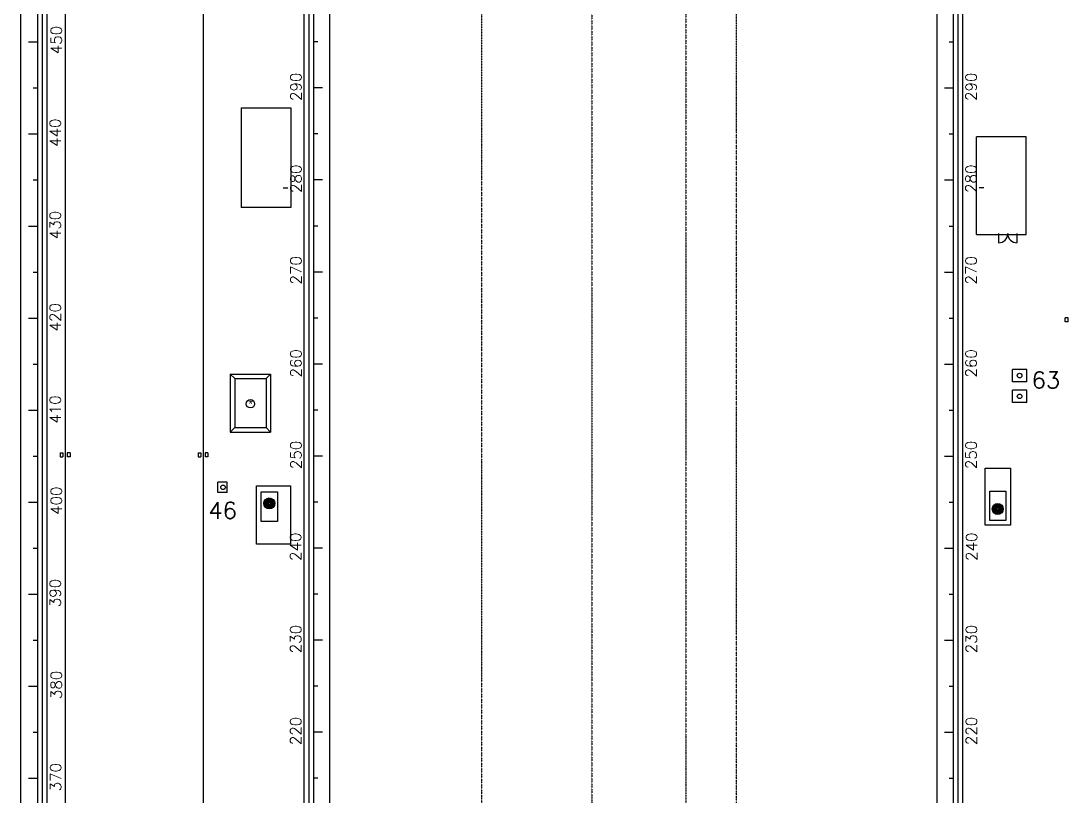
# Model space of a CAD drawing. Header units: inches. Extents: x 2621776591 to 2623670951, y 363331607 to 364354604.
# Drawn here: x 2622778544 to 2622892386, y 363969660 to 364053893 of the extents above; entities that cross this region are included whole.
import ezdxf
from ezdxf.enums import TextEntityAlignment as Align

# ---------------------------------------------------------------- set-up
doc = ezdxf.new("R2010")
doc.units = ezdxf.units.IN
doc.header["$MEASUREMENT"] = 0
for name, pattern in [('BORDERX2', [3.5, 1, -0.5, 1, -0.5, 0, -0.5]), ('CENTER', [2, 1.25, -0.25, 0.25, -0.25]), ('HIDDEN', [0.375, 0.25, -0.125])]:
    doc.linetypes.add(name, pattern=pattern)
for name, color, linetype in [('ANCHOR POINT', 7, 'Continuous'), ('BLDG', 3, 'Continuous'), ('BOLLARD', 1, 'Continuous'), ('Bollard Nos.', 7, 'Continuous'), ('BOLLARD1', 1, 'Continuous'), ('CAPSTAN', 1, 'Continuous'), ('DIM', 8, 'Continuous'), ('Dock CH Text', 8, 'Continuous'), ('Dock Chainage', 8, 'Continuous'), ('LTOWER', 2, 'Continuous'), ('PIER', 7, 'Continuous'), ('TEXT2', 1, 'Continuous')]:
    doc.layers.add(name, color=color, linetype=linetype)
doc.layers.add('CRANE', color=7, linetype='Continuous', true_color=0x7f3f7f)
doc.layers.get('BOLLARD1').off()
doc.styles.add('ROMANS', font='romans')
doc.styles.get("Standard").update_dxf_attribs({"font": 'arial.ttf'})

# ---------------------------------------------------------------- blocks, each defined once
blk = doc.blocks.new('A$C48C768FC')
at = {"layer": 'Dock CH Text'}
for p, q in [((242952, 324155), (243452, 324155)), ((319098, 324155), (318598, 324155))]:
    blk.add_line(p, q, dxfattribs=at)
at = {"layer": 'Dock Chainage'}
for p, q in [((215250, 340000), (216225, 340000)), ((246700, 340000), (246225, 340000)), ((315350, 340000), (315825, 340000)), ((215750, 335000), (216225, 335000)), ((247200, 335000), (246225, 335000)), ((314850, 335000), (315825, 335000)), ((215250, 330000), (216225, 330000)), ((246700, 330000), (246225, 330000)), ((315350, 330000), (315825, 330000)), ((215750, 325000), (216225, 325000)), ((247200, 325000), (246225, 325000)), ((314850, 325000), (315825, 325000)), ((215250, 320000), (216225, 320000)), ((246700, 320000), (246225, 320000)), ((315350, 320000), (315825, 320000)), ((215750, 315000), (216225, 315000)), ((247200, 315000), (246225, 315000)), ((314850, 315000), (315825, 315000)), ((215250, 310000), (216225, 310000)), ((246700, 310000), (246225, 310000)), ((315350, 310000), (315825, 310000)), ((215750, 305000), (216225, 305000)), ((247200, 305000), (246225, 305000)), ((314850, 305000), (315825, 305000)), ((215250, 300000), (216225, 300000)), ((246700, 300000), (246225, 300000)), ((315350, 300000), (315825, 300000)), ((215750, 295000), (216225, 295000)), ((247200, 295000), (246225, 295000)), ((314850, 295000), (315825, 295000)), ((215250, 290000), (216225, 290000)), ((246700, 290000), (246225, 290000)), ((315350, 290000), (315825, 290000)), ((215750, 285000), (216225, 285000)), ((247200, 285000), (246225, 285000)), ((314850, 285000), (315825, 285000)), ((215250, 280000), (216225, 280000)), ((246700, 280000), (246225, 280000)), ((315350, 280000), (315825, 280000)), ((215750, 275000), (216225, 275000)), ((247200, 275000), (246225, 275000)), ((314850, 275000), (315825, 275000)), ((215250, 270000), (216225, 270000)), ((246700, 270000), (246225, 270000)), ((315350, 270000), (315825, 270000)), ((215750, 265000), (216225, 265000)), ((247200, 265000), (246225, 265000)), ((314850, 265000), (315825, 265000)), ((215250, 260000), (216225, 260000)), ((246700, 260000), (246225, 260000)), ((315350, 260000), (315825, 260000))]:
    blk.add_line(p, q, dxfattribs=at)
at = {"layer": 'Dock CH Text', "style": 'ROMANS', "width": 1}
blk.add_text('450', height=1200, rotation=90, dxfattribs=at).set_placement((218864, 340207), align=Align.CENTER)
at = {"layer": 'Dock CH Text', "style": 'ROMANS'}
for s, p in [('290', (244924, 335130)), ('290', (318326, 335130)), ('440', (218748, 330134)), ('280', (244924, 325138)), ('280', (318326, 325138)), ('430', (218749, 320109)), ('270', (244924, 315186)), ('270', (318326, 315186)), ('420', (218749, 310081)), ('260', (244924, 305073)), ('260', (318326, 305073)), ('410', (218749, 300053)), ('250', (244924, 295121)), ('250', (318326, 295121)), ('400', (218866, 290141)), ('240', (244878, 285144)), ('240', (318372, 285144)), ('390', (218749, 280113)), ('230', (244897, 275111)), ('230', (318353, 275111)), ('380', (218866, 270126)), ('220', (244897, 265122)), ('220', (318353, 265122)), ('370', (218801, 260101))]:
    blk.add_text(s, height=1200, rotation=90, dxfattribs=at).set_placement(p, align=Align.CENTER)
blk = doc.blocks.new('BOLLARD1')
at = {"layer": 'BOLLARD'}
for p, q in [((-3325, -1200), (-1775, -1200)), ((-3325, -1200), (-3325, -2550)), ((-1775, -1200), (-1775, -2550)), ((-3325, -2550), (-1775, -2550)), ((-3325, -3450), (-3325, -4800)), ((-3325, -3450), (-1775, -3450)), ((-1775, -3450), (-1775, -4800)), ((-3325, -4800), (-1775, -4800))]:
    blk.add_line(p, q, dxfattribs=at)
for centre in [(-2550, -1875), (-2550, -4125)]:
    blk.add_circle(centre, 250, dxfattribs=at)
blk = doc.blocks.new('A$C6b66f7a2')
at = {"layer": 'BOLLARD'}
for p, q in [((2622800949, 364003767), (2622799939, 364003767)), ((2622799939, 364002652), (2622799939, 364003767)), ((2622800949, 364002652), (2622800949, 364003767)), ((2622800949, 364002652), (2622799939, 364002652))]:
    blk.add_line(p, q, dxfattribs=at)
blk.add_circle((2622800519, 364003210), 250, dxfattribs=at)
at = {"layer": 'CAPSTAN', "ltscale": 100}
for p, q in [((2622805314, 364001729), (2622805425, 364001604)), ((2622805426, 364001785), (2622805478, 364001634)), ((2622805438, 364001788), (2622805489, 364001638)), ((2622805560, 364001813), (2622805549, 364001646)), ((2622805572, 364001812), (2622805561, 364001646)), ((2622805694, 364001780), (2622805620, 364001630)), ((2622805705, 364001775), (2622805631, 364001625)), ((2622805191, 364001488), (2622805358, 364001477)), ((2622805191, 364001476), (2622805357, 364001465)), ((2622805207, 364001351), (2622805365, 364001405)), ((2622805211, 364001339), (2622805369, 364001394)), ((2622805224, 364001610), (2622805374, 364001536)), ((2622805229, 364001621), (2622805379, 364001547)), ((2622805275, 364001230), (2622805400, 364001341)), ((2622805283, 364001221), (2622805408, 364001332)), ((2622805305, 364001721), (2622805416, 364001596)), ((2622805334, 364001543), (2622805349, 364001575)), ((2622805383, 364001145), (2622805456, 364001295)), ((2622805394, 364001140), (2622805467, 364001290)), ((2622805516, 364001107), (2622805526, 364001274)), ((2622805528, 364001107), (2622805538, 364001273)), ((2622805540, 364001686), (2622805576, 364001683)), ((2622805653, 364001123), (2622805599, 364001281)), ((2622805664, 364001127), (2622805610, 364001285)), ((2622805773, 364001191), (2622805663, 364001316)), ((2622805782, 364001199), (2622805672, 364001324)), ((2622805805, 364001698), (2622805680, 364001588)), ((2622805813, 364001689), (2622805688, 364001579)), ((2622805859, 364001299), (2622805709, 364001372)), ((2622805864, 364001310), (2622805714, 364001383)), ((2622805876, 364001580), (2622805718, 364001526)), ((2622805880, 364001569), (2622805722, 364001515)), ((2622805897, 364001444), (2622805730, 364001454)), ((2622805896, 364001432), (2622805730, 364001442)), ((2622884391, 364000888), (2622884558, 364000877)), ((2622884391, 364000876), (2622884557, 364000865)), ((2622884407, 364000751), (2622884565, 364000805)), ((2622884411, 364000739), (2622884569, 364000794)), ((2622884424, 364001010), (2622884574, 364000936)), ((2622884429, 364001021), (2622884579, 364000947)), ((2622884475, 364000630), (2622884600, 364000741)), ((2622884483, 364000621), (2622884608, 364000732)), ((2622884505, 364001121), (2622884616, 364000996)), ((2622884514, 364001129), (2622884625, 364001004)), ((2622884534, 364000943), (2622884549, 364000975)), ((2622884583, 364000545), (2622884656, 364000695)), ((2622884594, 364000540), (2622884667, 364000690)), ((2622884626, 364001185), (2622884678, 364001034)), ((2622884638, 364001188), (2622884689, 364001038)), ((2622884716, 364000507), (2622884726, 364000674)), ((2622884728, 364000507), (2622884738, 364000673)), ((2622884740, 364001086), (2622884776, 364001083)), ((2622884760, 364001213), (2622884749, 364001046)), ((2622884772, 364001212), (2622884761, 364001046)), ((2622884853, 364000523), (2622884799, 364000681)), ((2622884864, 364000527), (2622884810, 364000685)), ((2622884894, 364001180), (2622884820, 364001030)), ((2622884905, 364001175), (2622884831, 364001025)), ((2622884973, 364000591), (2622884863, 364000716)), ((2622884982, 364000599), (2622884872, 364000724)), ((2622885005, 364001098), (2622884880, 364000988)), ((2622885013, 364001089), (2622884888, 364000979)), ((2622885059, 364000699), (2622884909, 364000772)), ((2622885064, 364000710), (2622884914, 364000783)), ((2622885076, 364000980), (2622884918, 364000926)), ((2622885080, 364000969), (2622884922, 364000915)), ((2622885097, 364000844), (2622884930, 364000854)), ((2622885096, 364000832), (2622884930, 364000842))]:
    blk.add_line(p, q, dxfattribs=at)
at = {"layer": 'CAPSTAN', "linetype": 'HIDDEN', "ltscale": 100}
for p, q in [((2622805618, 364001738), (2622805585, 364001616)), ((2622805383, 364001438), (2622805257, 364001421)), ((2622805265, 364001534), (2622805388, 364001501)), ((2622805295, 364001315), (2622805404, 364001379)), ((2622805315, 364001635), (2622805415, 364001558)), ((2622805369, 364001231), (2622805446, 364001331)), ((2622805399, 364001709), (2622805463, 364001599)), ((2622805470, 364001181), (2622805503, 364001304)), ((2622805689, 364001211), (2622805625, 364001320)), ((2622805719, 364001689), (2622805642, 364001588)), ((2622805773, 364001285), (2622805672, 364001362)), ((2622805793, 364001605), (2622805683, 364001541)), ((2622805822, 364001386), (2622805700, 364001418)), ((2622805829, 364001498), (2622805704, 364001481)), ((2622884583, 364000838), (2622884457, 364000821)), ((2622884465, 364000934), (2622884588, 364000901)), ((2622884495, 364000715), (2622884604, 364000779)), ((2622884515, 364001035), (2622884615, 364000958)), ((2622884569, 364000631), (2622884646, 364000731)), ((2622884599, 364001109), (2622884663, 364000999)), ((2622884670, 364000581), (2622884703, 364000704)), ((2622884818, 364001138), (2622884785, 364001016)), ((2622884889, 364000611), (2622884825, 364000720)), ((2622884919, 364001089), (2622884842, 364000988)), ((2622884973, 364000685), (2622884872, 364000762)), ((2622884993, 364001005), (2622884883, 364000941)), ((2622885022, 364000786), (2622884900, 364000818)), ((2622885029, 364000898), (2622884904, 364000881))]:
    blk.add_line(p, q, dxfattribs=at)
at = {"layer": 'CAPSTAN', "linetype": 'HIDDEN', "ltscale": 5}
for p, q in [((2622805357, 364001465), (2622805436, 364001460)), ((2622805358, 364001477), (2622805437, 364001472)), ((2622805365, 364001405), (2622805440, 364001431)), ((2622805369, 364001394), (2622805444, 364001419)), ((2622805374, 364001536), (2622805444, 364001502)), ((2622805379, 364001547), (2622805450, 364001512)), ((2622805400, 364001341), (2622805459, 364001393)), ((2622805408, 364001332), (2622805467, 364001384)), ((2622805416, 364001596), (2622805468, 364001537)), ((2622805425, 364001604), (2622805477, 364001544)), ((2622805456, 364001295), (2622805491, 364001366)), ((2622805467, 364001290), (2622805502, 364001360)), ((2622805478, 364001634), (2622805503, 364001560)), ((2622805489, 364001638), (2622805515, 364001564)), ((2622805526, 364001274), (2622805531, 364001353)), ((2622805538, 364001273), (2622805543, 364001352)), ((2622805549, 364001646), (2622805545, 364001568)), ((2622805561, 364001646), (2622805557, 364001567)), ((2622805599, 364001281), (2622805573, 364001356)), ((2622805610, 364001285), (2622805584, 364001360)), ((2622805620, 364001630), (2622805586, 364001559)), ((2622805631, 364001625), (2622805597, 364001554)), ((2622805663, 364001316), (2622805611, 364001375)), ((2622805672, 364001324), (2622805620, 364001383)), ((2622805680, 364001588), (2622805621, 364001536)), ((2622805688, 364001579), (2622805629, 364001527)), ((2622805709, 364001372), (2622805638, 364001407)), ((2622805714, 364001383), (2622805643, 364001418)), ((2622805718, 364001526), (2622805644, 364001500)), ((2622805722, 364001515), (2622805648, 364001489)), ((2622805730, 364001442), (2622805651, 364001447)), ((2622805730, 364001454), (2622805652, 364001459)), ((2622884557, 364000865), (2622884636, 364000860)), ((2622884558, 364000877), (2622884637, 364000872)), ((2622884565, 364000805), (2622884640, 364000831)), ((2622884569, 364000794), (2622884644, 364000819)), ((2622884574, 364000936), (2622884644, 364000902)), ((2622884579, 364000947), (2622884650, 364000912)), ((2622884600, 364000741), (2622884659, 364000793)), ((2622884608, 364000732), (2622884667, 364000784)), ((2622884616, 364000996), (2622884668, 364000937)), ((2622884625, 364001004), (2622884677, 364000944)), ((2622884656, 364000695), (2622884691, 364000766)), ((2622884667, 364000690), (2622884702, 364000760)), ((2622884678, 364001034), (2622884703, 364000960)), ((2622884689, 364001038), (2622884715, 364000964)), ((2622884726, 364000674), (2622884731, 364000753)), ((2622884738, 364000673), (2622884743, 364000752)), ((2622884749, 364001046), (2622884745, 364000968)), ((2622884761, 364001046), (2622884757, 364000967)), ((2622884799, 364000681), (2622884773, 364000756)), ((2622884810, 364000685), (2622884784, 364000760)), ((2622884820, 364001030), (2622884786, 364000959)), ((2622884831, 364001025), (2622884797, 364000954)), ((2622884863, 364000716), (2622884811, 364000775)), ((2622884872, 364000724), (2622884820, 364000783)), ((2622884880, 364000988), (2622884821, 364000935)), ((2622884888, 364000979), (2622884829, 364000926)), ((2622884909, 364000772), (2622884838, 364000807)), ((2622884914, 364000783), (2622884843, 364000818)), ((2622884918, 364000926), (2622884844, 364000900)), ((2622884922, 364000915), (2622884848, 364000889)), ((2622884930, 364000842), (2622884851, 364000847)), ((2622884930, 364000854), (2622884852, 364000859))]:
    blk.add_line(p, q, dxfattribs=at)
at = {"layer": 'CAPSTAN'}
for points in [[(2622883369, 364005310), (2622886119, 364005310), (2622886119, 363999110), (2622883369, 363999110)], [(2622804169, 364003385), (2622807859, 364003385), (2622807859, 363997035), (2622804169, 363997035)], [(2622804669, 364002710), (2622806419, 364002710), (2622806419, 363999510), (2622804669, 363999510)], [(2622883869, 364002810), (2622885619, 364002810), (2622885619, 363999610), (2622883869, 363999610)]]:
    blk.add_lwpolyline(points, close=True, dxfattribs=at)
at = {"layer": 'CAPSTAN', "ltscale": 100}
for centre, radius in [((2622805543, 364001460), 600), ((2622805544, 364001460), 540), ((2622805544, 364001460), 530), ((2622805544, 364001460), 448), ((2622805544, 364001460), 438), ((2622805320, 364001430), 26.6), ((2622805325, 364001518), 26.6), ((2622805320, 364001430), 14.6), ((2622805325, 364001518), 14.6), ((2622805349, 364001346), 26.6), ((2622805349, 364001346), 14.6), ((2622805364, 364001597), 26.6), ((2622805364, 364001597), 14.6), ((2622805407, 364001280), 26.6), ((2622805407, 364001280), 14.6), ((2622805430, 364001655), 26.6), ((2622805430, 364001655), 14.6), ((2622805486, 364001241), 26.6), ((2622805486, 364001241), 14.6), ((2622805514, 364001684), 26.6), ((2622805514, 364001684), 14.6), ((2622805574, 364001236), 26.6), ((2622805574, 364001236), 14.6), ((2622805602, 364001678), 26.6), ((2622805602, 364001678), 14.6), ((2622805657, 364001265), 26.6), ((2622805657, 364001265), 14.6), ((2622805681, 364001639), 26.6), ((2622805681, 364001639), 14.6), ((2622805723, 364001323), 26.6), ((2622805723, 364001323), 14.6), ((2622805739, 364001573), 26.6), ((2622805739, 364001573), 14.6), ((2622805762, 364001402), 26.6), ((2622805768, 364001490), 26.6), ((2622805762, 364001402), 14.6), ((2622805768, 364001490), 14.6), ((2622884743, 364000860), 600), ((2622884744, 364000860), 540), ((2622884744, 364000860), 530), ((2622884744, 364000860), 448), ((2622884744, 364000860), 438), ((2622884520, 364000830), 26.6), ((2622884525, 364000918), 26.6), ((2622884520, 364000830), 14.6), ((2622884525, 364000918), 14.6), ((2622884549, 364000746), 26.6), ((2622884549, 364000746), 14.6), ((2622884564, 364000997), 26.6), ((2622884564, 364000997), 14.6), ((2622884607, 364000680), 26.6), ((2622884607, 364000680), 14.6), ((2622884630, 364001055), 26.6), ((2622884630, 364001055), 14.6), ((2622884686, 364000641), 26.6), ((2622884686, 364000641), 14.6), ((2622884714, 364001084), 26.6), ((2622884714, 364001084), 14.6), ((2622884774, 364000636), 26.6), ((2622884774, 364000636), 14.6), ((2622884802, 364001078), 26.6), ((2622884802, 364001078), 14.6), ((2622884857, 364000664), 26.6), ((2622884857, 364000664), 14.6), ((2622884881, 364001039), 26.6), ((2622884881, 364001039), 14.6), ((2622884923, 364000723), 26.6), ((2622884923, 364000723), 14.6), ((2622884939, 364000973), 26.6), ((2622884939, 364000973), 14.6), ((2622884962, 364000802), 26.6), ((2622884968, 364000890), 26.6), ((2622884962, 364000802), 14.6), ((2622884968, 364000890), 14.6)]:
    blk.add_circle(centre, radius, dxfattribs=at)
at = {"layer": 'CAPSTAN'}
for centre, radius in [((2622805544, 364001460), 600), ((2622884744, 364000860), 600), ((2622884744, 364000860), 527)]:
    blk.add_circle(centre, radius, dxfattribs=at)
at = {"layer": 'CAPSTAN', "linetype": 'CENTER', "ltscale": 0.1}
for centre in [(2622805544, 364001460), (2622884744, 364000860)]:
    blk.add_circle(centre, 226, dxfattribs=at)
at = {"layer": 'CAPSTAN', "ltscale": 100}
for centre, radius, start, end in [((2622805296, 364001713), 12, 41.4258, 134.34085), ((2622805323, 364001737), 12, 128.51075, 221.4258), ((2622805544, 364001460), 366, 113.22811, 128.51075), ((2622805407, 364001778), 20, 18.9258, 113.22811), ((2622805457, 364001794), 20, 103.57294, 198.9258), ((2622805552, 364001399), 426, 90.52899, 103.57294), ((2622805548, 364001814), 12, 356.4258, 89.34085), ((2622805584, 364001811), 12, 83.51075, 176.4258), ((2622805544, 364001460), 366, 66.84085, 83.51075), ((2622805683, 364001785), 12, 333.9258, 66.84085), ((2622805715, 364001769), 12, 61.01074, 153.9258), ((2622805544, 364001460), 366, 44.34085, 61.01074), ((2622805190, 364001464), 12, 86.4258, 179.34085), ((2622805544, 364001460), 366, 179.34085, 196.01076), ((2622805544, 364001460), 366, 156.84085, 173.51075), ((2622805192, 364001500), 12, 173.51075, 266.4258), ((2622805204, 364001362), 12, 196.01076, 288.9258), ((2622805215, 364001328), 12, 108.9258, 201.84085), ((2622805544, 364001460), 366, 201.84085, 218.51075), ((2622805218, 364001599), 12, 63.9258, 156.84085), ((2622805234, 364001631), 12, 151.01075, 243.9258), ((2622805544, 364001460), 366, 134.34085, 151.01075), ((2622805267, 364001239), 12, 218.51075, 311.4258), ((2622805291, 364001212), 12, 131.4258, 224.34085), ((2622805544, 364001460), 366, 224.34085, 241.01074), ((2622805357, 364001459), 6, 0.10567, 86.4258), ((2622805358, 364001483), 6, 266.4258, 352.74593), ((2622805544, 364001460), 181, 180.10567, 195.24593), ((2622805544, 364001460), 181, 157.60567, 172.74593), ((2622805363, 364001411), 6, 288.9258, 15.24593), ((2622805372, 364001150), 12, 241.01074, 333.9258), ((2622805371, 364001388), 6, 22.60567, 108.9258), ((2622805371, 364001531), 6, 337.60567, 63.9258), ((2622805544, 364001460), 181, 202.60567, 217.74593), ((2622805381, 364001553), 6, 243.9258, 330.24593), ((2622805544, 364001460), 181, 135.10567, 150.24593), ((2622805405, 364001134), 12, 153.9258, 246.84085), ((2622805396, 364001345), 6, 311.4258, 37.74593), ((2622805544, 364001460), 366, 246.84085, 263.51075), ((2622805412, 364001327), 6, 45.10567, 131.4258), ((2622805411, 364001592), 6, 315.10567, 41.4258), ((2622805544, 364001460), 181, 225.10567, 240.24594), ((2622805429, 364001608), 6, 221.4258, 307.74594), ((2622805544, 364001460), 181, 112.60567, 127.74594), ((2622805451, 364001297), 6, 333.9258, 60.24594), ((2622805473, 364001287), 6, 67.60568, 153.9258), ((2622805472, 364001632), 6, 292.60567, 18.9258), ((2622805544, 364001460), 181, 247.60568, 262.74594), ((2622805495, 364001640), 6, 198.9258, 285.24594), ((2622805544, 364001460), 181, 90.10568, 105.24594), ((2622805504, 364001108), 12, 263.51075, 356.4258), ((2622805520, 364001274), 6, 356.4258, 82.74594), ((2622805540, 364001106), 12, 176.4258, 269.34085), ((2622805544, 364001273), 6, 90.10568, 176.4258), ((2622805544, 364001460), 366, 269.34085, 286.01076), ((2622805543, 364001647), 6, 270.10568, 356.4258), ((2622805544, 364001460), 181, 270.10568, 285.24594), ((2622805567, 364001645), 6, 176.4258, 262.74594), ((2622805544, 364001460), 181, 67.60568, 82.74594), ((2622805593, 364001279), 6, 18.9258, 105.24594), ((2622805616, 364001287), 6, 112.60567, 198.9258), ((2622805615, 364001633), 6, 247.60568, 333.9258), ((2622805544, 364001460), 181, 292.60567, 307.74594), ((2622805637, 364001622), 6, 153.9258, 240.24594), ((2622805544, 364001460), 181, 45.10567, 60.24594), ((2622805641, 364001120), 12, 286.01076, 18.9258), ((2622805658, 364001312), 6, 41.4258, 127.74594), ((2622805675, 364001131), 12, 198.9258, 291.84084), ((2622805676, 364001328), 6, 135.10567, 221.4258), ((2622805676, 364001592), 6, 225.10567, 311.4258), ((2622805544, 364001460), 181, 315.10567, 330.2459), ((2622805544, 364001460), 366, 291.84084, 308.51075), ((2622805692, 364001574), 6, 131.4258, 217.74593), ((2622805544, 364001460), 181, 22.60567, 37.74593), ((2622805706, 364001367), 6, 63.92577, 150.2459), ((2622805716, 364001532), 6, 202.60567, 288.9258), ((2622805544, 364001460), 181, 337.60563, 352.74593), ((2622805717, 364001389), 6, 157.60563, 243.92577), ((2622805724, 364001509), 6, 108.9258, 195.24593), ((2622805544, 364001460), 181, 0.10567, 15.24593), ((2622805729, 364001436), 6, 86.4258, 172.74593), ((2622805731, 364001460), 6, 180.10567, 266.4258), ((2622805764, 364001183), 12, 308.51075, 41.4258), ((2622805791, 364001207), 12, 221.4258, 314.34085), ((2622805544, 364001460), 366, 314.34085, 331.01071), ((2622805797, 364001707), 12, 311.4258, 44.34085), ((2622805821, 364001680), 12, 38.51075, 131.4258), ((2622805544, 364001460), 366, 21.84085, 38.51075), ((2622805853, 364001288), 12, 331.01071, 63.92577), ((2622805869, 364001321), 12, 243.92577, 336.84081), ((2622805872, 364001591), 12, 288.9258, 21.84085), ((2622805884, 364001557), 12, 16.01076, 108.9258), ((2622805544, 364001460), 366, 336.84081, 353.51075), ((2622805544, 364001460), 366, 359.34085, 16.01076), ((2622805895, 364001420), 12, 353.51075, 86.4258), ((2622805898, 364001456), 12, 266.4258, 359.34085), ((2622884390, 364000864), 12, 86.4258, 179.34085), ((2622884744, 364000860), 366, 179.34085, 196.01076), ((2622884744, 364000860), 366, 156.84085, 173.51075), ((2622884392, 364000900), 12, 173.51075, 266.4258), ((2622884404, 364000762), 12, 196.01076, 288.9258), ((2622884415, 364000728), 12, 108.9258, 201.84085), ((2622884744, 364000860), 366, 201.84085, 218.51075), ((2622884418, 364000999), 12, 63.9258, 156.84085), ((2622884434, 364001031), 12, 151.01075, 243.9258), ((2622884744, 364000860), 366, 134.34085, 151.01075), ((2622884467, 364000639), 12, 218.51075, 311.4258), ((2622884491, 364000612), 12, 131.4258, 224.34085), ((2622884744, 364000860), 366, 224.34085, 241.01074), ((2622884496, 364001113), 12, 41.4258, 134.34085), ((2622884523, 364001137), 12, 128.51075, 221.4258), ((2622884744, 364000860), 366, 113.22811, 128.51075), ((2622884557, 364000859), 6, 0.10567, 86.4258), ((2622884558, 364000883), 6, 266.4258, 352.74593), ((2622884744, 364000860), 181, 180.10567, 195.24593), ((2622884744, 364000860), 181, 157.60567, 172.74593), ((2622884563, 364000811), 6, 288.9258, 15.24593), ((2622884571, 364000788), 6, 22.60567, 108.9258), ((2622884571, 364000931), 6, 337.60567, 63.9258), ((2622884744, 364000860), 181, 202.60567, 217.74593), ((2622884581, 364000953), 6, 243.9258, 330.24593), ((2622884744, 364000860), 181, 135.10567, 150.24593), ((2622884607, 364001178), 20, 18.9258, 113.22811), ((2622884596, 364000745), 6, 311.4258, 37.74593), ((2622884612, 364000727), 6, 45.10567, 131.4258), ((2622884611, 364000992), 6, 315.10567, 41.4258), ((2622884744, 364000860), 181, 225.10567, 240.24594), ((2622884629, 364001008), 6, 221.4258, 307.74594), ((2622884744, 364000860), 181, 112.60567, 127.74594), ((2622884657, 364001194), 20, 103.57294, 198.9258), ((2622884752, 364000799), 426, 90.52899, 103.57294), ((2622884651, 364000697), 6, 333.9258, 60.24594), ((2622884673, 364000687), 6, 67.60568, 153.9258), ((2622884672, 364001032), 6, 292.60567, 18.9258), ((2622884744, 364000860), 181, 247.60568, 262.74594), ((2622884695, 364001040), 6, 198.9258, 285.24594), ((2622884744, 364000860), 181, 90.10568, 105.24594), ((2622884720, 364000674), 6, 356.4258, 82.74594), ((2622884744, 364000673), 6, 90.10568, 176.4258), ((2622884743, 364001047), 6, 270.10568, 356.4258), ((2622884744, 364000860), 181, 270.10568, 285.24594), ((2622884748, 364001214), 12, 356.4258, 89.34085), ((2622884767, 364001045), 6, 176.4258, 262.74594), ((2622884744, 364000860), 181, 67.60568, 82.74594), ((2622884784, 364001211), 12, 83.51075, 176.4258), ((2622884744, 364000860), 366, 66.84085, 83.51075), ((2622884793, 364000679), 6, 18.9258, 105.24594), ((2622884816, 364000687), 6, 112.60567, 198.9258), ((2622884815, 364001033), 6, 247.60568, 333.9258), ((2622884744, 364000860), 181, 292.60567, 307.74594), ((2622884837, 364001022), 6, 153.9258, 240.24594), ((2622884744, 364000860), 181, 45.10567, 60.24594), ((2622884858, 364000712), 6, 41.4258, 127.74594), ((2622884876, 364000728), 6, 135.10567, 221.4258), ((2622884876, 364000992), 6, 225.10567, 311.4258), ((2622884744, 364000860), 181, 315.10567, 330.2459), ((2622884892, 364000974), 6, 131.4258, 217.74593), ((2622884744, 364000860), 181, 22.60567, 37.74593), ((2622884883, 364001185), 12, 333.9258, 66.84085), ((2622884906, 364000767), 6, 63.92577, 150.2459), ((2622884915, 364001169), 12, 61.01074, 153.9258), ((2622884916, 364000932), 6, 202.60567, 288.9258), ((2622884744, 364000860), 181, 337.60563, 352.74593), ((2622884917, 364000789), 6, 157.60563, 243.92577), ((2622884924, 364000909), 6, 108.9258, 195.24593), ((2622884744, 364000860), 181, 0.10567, 15.24593), ((2622884744, 364000860), 366, 44.34085, 61.01074), ((2622884929, 364000836), 6, 86.4258, 172.74593), ((2622884931, 364000860), 6, 180.10567, 266.4258), ((2622884964, 364000583), 12, 308.51075, 41.4258), ((2622884991, 364000607), 12, 221.4258, 314.34085), ((2622884744, 364000860), 366, 314.34085, 331.01071), ((2622884997, 364001107), 12, 311.4258, 44.34085), ((2622885021, 364001080), 12, 38.51075, 131.4258), ((2622884744, 364000860), 366, 21.84085, 38.51075), ((2622885053, 364000688), 12, 331.01071, 63.92577), ((2622885069, 364000721), 12, 243.92577, 336.84081), ((2622885072, 364000991), 12, 288.9258, 21.84085), ((2622885084, 364000957), 12, 16.01076, 108.9258), ((2622884744, 364000860), 366, 336.84081, 353.51075), ((2622884744, 364000860), 366, 359.34085, 16.01076), ((2622885095, 364000820), 12, 353.51075, 86.4258), ((2622885098, 364000856), 12, 266.4258, 359.34085), ((2622884572, 364000550), 12, 241.01074, 333.9258), ((2622884605, 364000534), 12, 153.9258, 246.84085), ((2622884744, 364000860), 366, 246.84085, 263.51075), ((2622884704, 364000508), 12, 263.51075, 356.4258), ((2622884740, 364000506), 12, 176.4258, 269.34085), ((2622884744, 364000860), 366, 269.34085, 286.01076), ((2622884841, 364000520), 12, 286.01076, 18.9258), ((2622884875, 364000531), 12, 198.9258, 291.84084), ((2622884744, 364000860), 366, 291.84084, 308.51075)]:
    blk.add_arc(centre, radius, start, end, dxfattribs=at)
at = {"layer": 'CAPSTAN', "linetype": 'HIDDEN', "ltscale": 5}
for centre, start, end in [((2622805544, 364001460), 179.61548, 195.73611), ((2622805544, 364001460), 157.11548, 173.23612), ((2622805544, 364001460), 202.11548, 218.23612), ((2622805544, 364001460), 134.61549, 150.73612), ((2622805544, 364001460), 224.61548, 240.73612), ((2622805544, 364001460), 112.11549, 128.23612), ((2622805544, 364001460), 247.11549, 263.23612), ((2622805544, 364001460), 89.61548, 105.73611), ((2622805544, 364001460), 269.61548, 285.73611), ((2622805544, 364001460), 67.11549, 83.23612), ((2622805544, 364001460), 292.11549, 308.23612), ((2622805544, 364001460), 44.61548, 60.73612), ((2622805544, 364001460), 314.61549, 330.73608), ((2622805544, 364001460), 22.11548, 38.23612), ((2622805544, 364001460), 337.11545, 353.23612), ((2622805544, 364001460), 359.61548, 15.73611), ((2622884744, 364000860), 179.61548, 195.73611), ((2622884744, 364000860), 157.11548, 173.23612), ((2622884744, 364000860), 202.11548, 218.23612), ((2622884744, 364000860), 134.61549, 150.73612), ((2622884744, 364000860), 224.61548, 240.73612), ((2622884744, 364000860), 112.11549, 128.23612), ((2622884744, 364000860), 247.11549, 263.23612), ((2622884744, 364000860), 89.61548, 105.73611), ((2622884744, 364000860), 269.61548, 285.73611), ((2622884744, 364000860), 67.11549, 83.23612), ((2622884744, 364000860), 292.11549, 308.23612), ((2622884744, 364000860), 44.61548, 60.73612), ((2622884744, 364000860), 314.61549, 330.73608), ((2622884744, 364000860), 22.11548, 38.23612), ((2622884744, 364000860), 337.11545, 353.23612), ((2622884744, 364000860), 359.61548, 15.73611)]:
    blk.add_arc(centre, 108, start, end, dxfattribs=at)
at = {"layer": 'BOLLARD1', "rotation": 180}
blk.add_blockref('BOLLARD1', (2622884567, 364011225), dxfattribs=at)
at = {"layer": 'Bollard Nos.', "style": 'ROMANS'}
for s, p in [('63', (2622888442, 364013969)), ('46', (2622798931, 363999793))]:
    blk.add_text(s, height=1800, dxfattribs=at).set_placement(p)

msp = doc.modelspace()

# ---------------------------------------------------------------- linework, layer by layer
at = {"layer": 'ANCHOR POINT'}
for p, q in [((2622892085.7, 364021184.8), (2622892085.7, 364021634.8)), ((2622892385.7, 364021634.8), (2622892085.7, 364021634.8)), ((2622892385.7, 364021184.8), (2622892085.7, 364021184.8)), ((2622892385.7, 364021184.8), (2622892385.7, 364021634.8)), ((2622782808.8, 364006967.5), (2622782808.8, 364006517.5)), ((2622782808.8, 364006967.5), (2622783108.8, 364006967.5)), ((2622782808.8, 364006517.5), (2622783108.8, 364006517.5)), ((2622783108.8, 364006967.5), (2622783108.8, 364006517.5)), ((2622783878.8, 364006967.5), (2622783578.8, 364006967.5)), ((2622783578.8, 364006967.5), (2622783578.8, 364006517.5)), ((2622783878.8, 364006517.5), (2622783578.8, 364006517.5)), ((2622783878.8, 364006967.5), (2622783878.8, 364006517.5)), ((2622797808.8, 364006967.5), (2622797808.8, 364006517.5)), ((2622797808.8, 364006967.5), (2622798108.8, 364006967.5)), ((2622797808.8, 364006517.5), (2622798108.8, 364006517.5)), ((2622798108.8, 364006967.5), (2622798108.8, 364006517.5)), ((2622798878.8, 364006967.5), (2622798578.8, 364006967.5)), ((2622798578.8, 364006967.5), (2622798578.8, 364006517.5)), ((2622798878.8, 364006517.5), (2622798578.8, 364006517.5)), ((2622798878.8, 364006967.5), (2622798878.8, 364006517.5))]:
    msp.add_line(p, q, dxfattribs=at)
at = {"layer": 'BLDG'}
for p, q in [((2622802501.1, 364044434.8), (2622807901.1, 364044434.8)), ((2622802501.1, 364044434.8), (2622802501.1, 364033634.8)), ((2622807901.1, 364044434.8), (2622807901.1, 364033634.8)), ((2622882428.8, 364030687.2), (2622882428.8, 364041287.2)), ((2622887828.8, 364041287.2), (2622882428.8, 364041287.2)), ((2622887828.8, 364030687.2), (2622887828.8, 364041287.2)), ((2622807901.1, 364033634.8), (2622802501.1, 364033634.8)), ((2622882428.8, 364030687.2), (2622887828.8, 364030687.2)), ((2622884828.8, 364030787.2), (2622884828.8, 364029787.2)), ((2622886828.8, 364030787.2), (2622886828.8, 364029787.2))]:
    msp.add_line(p, q, dxfattribs=at)
for centre, start, end in [((2622884828.8, 364030787.2), 270, 0), ((2622886828.8, 364030787.2), 180, 270)]:
    msp.add_arc(centre, 1000, start, end, dxfattribs=at)
at = {"layer": 'CRANE', "linetype": 'BORDERX2'}
for p, q in [((2622828621.1, 364111009, 0), (2622828621.1, 363568050.6, 0)), ((2622850843.7, 364108242.3, 0), (2622850843.7, 363612984.6, 0)), ((2622840620.7, 364087548.4, 0), (2622840620.7, 363544555.7, 0)), ((2622856343.8, 363643484.6, 0), (2622856343.8, 364077774.5, 0))]:
    msp.add_line(p, q, dxfattribs=at)
at = {"layer": 'LTOWER'}
for p, q in [((2622801292.2, 364015522.3), (2622805692.2, 364015522.3)), ((2622801792.2, 364015022.3), (2622801292.2, 364015522.3)), ((2622801292.2, 364015522.3), (2622801292.2, 364009197.3)), ((2622805192.2, 364015022.3), (2622805692.2, 364015522.3)), ((2622805692.2, 364015522.3), (2622805692.2, 364009197.3)), ((2622801792.2, 364015022.3), (2622805192.2, 364015022.3)), ((2622801792.2, 364015022.3), (2622801792.2, 364009697.3)), ((2622805192.2, 364015022.3), (2622805192.2, 364009697.3)), ((2622801292.2, 364009197.3), (2622801792.2, 364009697.3)), ((2622801792.2, 364009697.3), (2622805192.2, 364009697.3)), ((2622805692.2, 364009197.3), (2622805192.2, 364009697.3)), ((2622801292.2, 364009197.3), (2622805692.2, 364009197.3))]:
    msp.add_line(p, q, dxfattribs=at)
msp.add_circle((2622803492.2, 364012287.8), 450, dxfattribs=at)
at = {"layer": 'PIER'}
for p, q in [((2622778543.8, 363601609.7), (2622778543.8, 364138609.7)), ((2622812143.8, 363756609.7), (2622812143.8, 364138609.7)), ((2622878143.8, 363756609.7), (2622878143.8, 364138494.3)), ((2622780343.8, 364128094.7), (2622780343.8, 363597219.3)), ((2622810343.8, 364128094.7), (2622810343.8, 363745569.3)), ((2622780843.8, 364127819.7), (2622780843.8, 363590519.3)), ((2622781343.8, 364127819.7), (2622781343.8, 363590319.3)), ((2622809343.8, 363745269.3), (2622809343.8, 364127819.7)), ((2622809843.8, 364127819.7), (2622809843.8, 363745569.3)), ((2622879943.8, 363752199.3), (2622879943.8, 364128024.8)), ((2622880443.8, 363745499.3), (2622880443.8, 364127749.8)), ((2622880943.8, 363743799.3), (2622880943.8, 364127749.8))]:
    msp.add_line(p, q, dxfattribs=at)
at = {"layer": 'TEXT2'}
for p, q in [((2622783343.8, 364118942.5), (2622783343.8, 363460242.5)), ((2622798343.8, 364118942.5), (2622798343.8, 363460242.5))]:
    msp.add_line(p, q, dxfattribs=at)

# ---------------------------------------------------------------- block references
at = {"layer": 'DIM'}
msp.add_blockref('A$C6b66f7a2', (0, 0), dxfattribs=at)
at = {"layer": 'Dock Chainage'}
msp.add_blockref('A$C48C768FC', (2622564118.7, 363711609.7), dxfattribs=at)

# ---------------------------------------------------------------- texts
at = {"layer": 'LTOWER'}
msp.add_text('*', height=900.9, rotation=349.22049, dxfattribs=at).set_placement((2622803492.2, 364012287.8), align=Align.MIDDLE)

doc.saveas('drawing.dxf')
